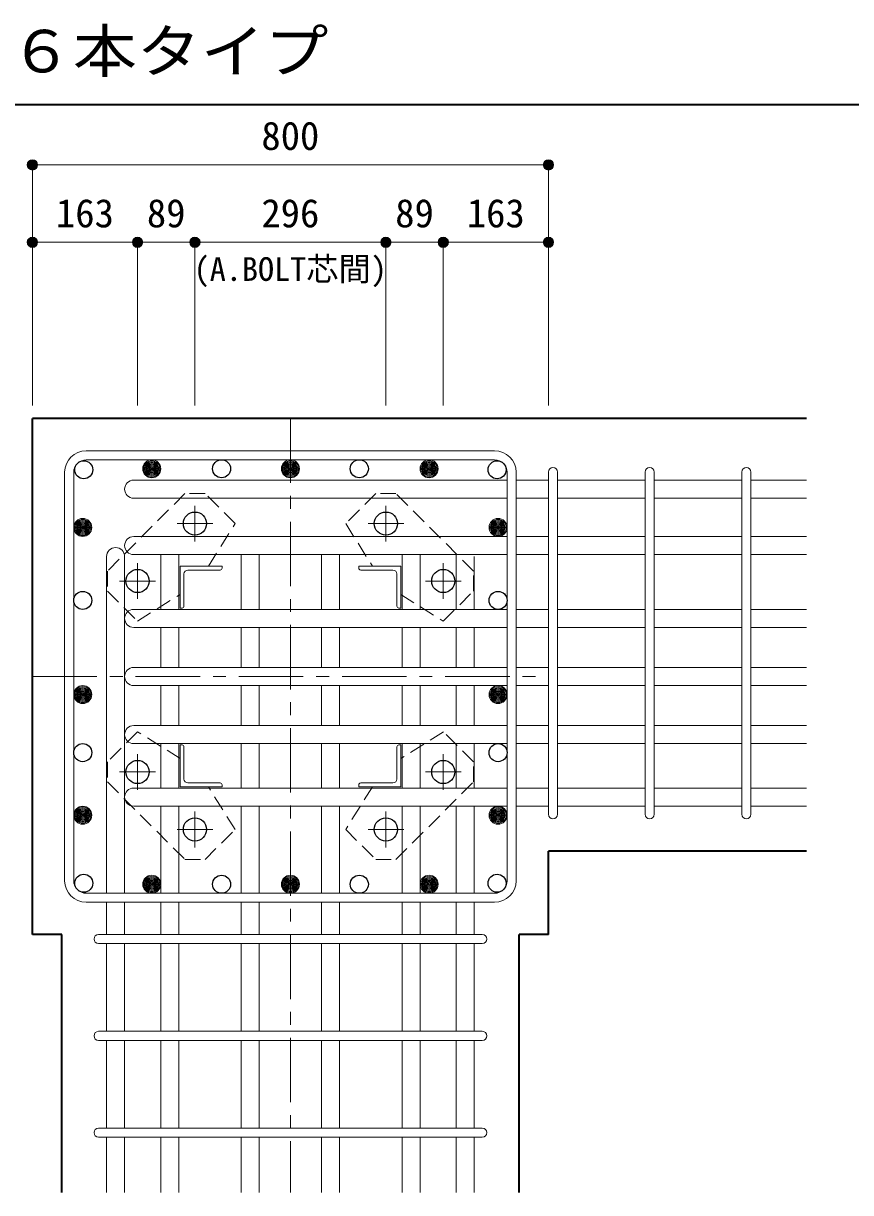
# Model space of a CAD drawing. Units: millimetres at full size, sheet at 1:20. Extents: x -3982 to 3969, y -2797 to 2801.
# Drawn here: x 64 to 1347, y -1835 to -22 of the extents above; entities that cross this region are included whole.
import ezdxf
from ezdxf.enums import TextEntityAlignment as Align

# ---------------------------------------------------------------- set-up
doc = ezdxf.new("R2010")
doc.units = ezdxf.units.MM
doc.header["$LTSCALE"] = 20
doc.header["$PDMODE"] = 32
doc.header["$PDSIZE"] = 12
doc.linetypes.add('CHAIN1', pattern=[8, 5, -1, 1, -1])
doc.linetypes.add('DASHED1', pattern=[1.8, 1.2, -0.6])
for name, color, linetype, lineweight in [('6-1_躯体線', 2, 'Continuous', 35), ('6-2_A.Bolt_', 4, 'Continuous', 9), ('6-3_柱型主筋', 4, 'Continuous', 9), ('6-4_フープ', 7, 'Continuous', 18), ('6-5_梁主筋', 7, 'Continuous', 18), ('6-6_S.T.P.', 7, 'Continuous', 18), ('6-7_文字', 7, 'Continuous', 18), ('6-9', 4, 'DASHED1', 9), ('6-D_寸法', 4, 'Continuous', 9), ('F-0_枠', 6, 'Continuous', 40)]:
    doc.layers.add(name, color=color, linetype=linetype, lineweight=lineweight)
doc.styles.add('ＭＳ ゴシック', font='')
doc.styles.get('ＭＳ ゴシック').set_extended_font_data('MS Gothic')

msp = doc.modelspace()

# ---------------------------------------------------------------- linework, layer by layer
at = {"layer": '6-1_躯体線'}
for p, q in [((78.29, -1434.67), (78.29, -634.67)), ((1278.29, -634.67), (78.29, -634.67)), ((878.29, -1434.67), (878.29, -1305.17)), ((1278.29, -1305.17), (878.29, -1305.17)), ((123.79, -1434.67), (78.29, -1434.67)), ((123.79, -1834.67), (123.79, -1434.67)), ((878.29, -1434.67), (832.79, -1434.67)), ((832.79, -1834.67), (832.79, -1434.67))]:
    msp.add_line(p, q, dxfattribs=at)
at = {"layer": '6-2_A.Bolt_', "linetype": 'CHAIN1'}
for p, q in [((330.29, -825.37), (330.29, -769.87)), ((626.29, -825.37), (626.29, -769.87)), ((357.99, -797.67), (302.49, -797.67)), ((598.59, -797.67), (654.09, -797.67)), ((241.29, -914.37), (241.29, -858.87)), ((715.29, -914.37), (715.29, -858.87)), ((268.99, -886.67), (213.49, -886.67)), ((687.59, -886.67), (743.09, -886.67)), ((241.29, -1154.97), (241.29, -1210.47)), ((715.29, -1154.97), (715.29, -1210.47)), ((268.99, -1182.67), (213.49, -1182.67)), ((687.59, -1182.67), (743.09, -1182.67)), ((330.29, -1243.97), (330.29, -1299.47)), ((626.29, -1243.97), (626.29, -1299.47)), ((357.99, -1271.67), (302.49, -1271.67)), ((598.59, -1271.67), (654.09, -1271.67))]:
    msp.add_line(p, q, dxfattribs=at)
at = {"layer": '6-2_A.Bolt_'}
for p, q in [((307.29, -928.67), (307.29, -863.67)), ((372.29, -863.67), (307.29, -863.67)), ((369.29, -869.67), (319.29, -869.67)), ((372.29, -863.67), (372.29, -866.67)), ((584.29, -863.67), (584.29, -866.67)), ((584.29, -863.67), (649.29, -863.67)), ((587.29, -869.67), (637.29, -869.67)), ((649.29, -928.67), (649.29, -863.67)), ((313.29, -925.67), (313.29, -875.67)), ((643.29, -925.67), (643.29, -875.67)), ((307.29, -928.67), (310.29, -928.67)), ((649.29, -928.67), (646.29, -928.67)), ((307.29, -1140.67), (310.29, -1140.67)), ((307.29, -1140.67), (307.29, -1205.67)), ((649.29, -1140.67), (646.29, -1140.67)), ((649.29, -1140.67), (649.29, -1205.67)), ((313.29, -1143.67), (313.29, -1193.67)), ((643.29, -1143.67), (643.29, -1193.67)), ((372.29, -1205.67), (307.29, -1205.67)), ((369.29, -1199.67), (319.29, -1199.67)), ((372.29, -1205.67), (372.29, -1202.67)), ((584.29, -1205.67), (584.29, -1202.67)), ((584.29, -1205.67), (649.29, -1205.67)), ((587.29, -1199.67), (637.29, -1199.67))]:
    msp.add_line(p, q, dxfattribs=at)
at = {"layer": '6-2_A.Bolt_', "color": 3, "lineweight": 25}
for centre in [(330.29, -797.67), (626.29, -797.67), (241.29, -886.67), (715.29, -886.67), (241.29, -1182.67), (715.29, -1182.67), (330.29, -1271.67), (626.29, -1271.67)]:
    msp.add_circle(centre, 18, dxfattribs=at)
at = {"layer": '6-2_A.Bolt_'}
for centre, radius, start, end in [((319.29, -875.67), 6, 90, 180), ((369.29, -866.67), 3, 270, 0), ((587.29, -866.67), 3, 180, 270), ((637.29, -875.67), 6, 0, 90), ((310.29, -925.67), 3, 270, 0), ((646.29, -925.67), 3, 180, 270), ((310.29, -1143.67), 3, 0, 90), ((646.29, -1143.67), 3, 90, 180), ((319.29, -1193.67), 6, 180, 270), ((637.29, -1193.67), 6, 270, 0), ((369.29, -1202.67), 3, 0, 90), ((587.29, -1202.67), 3, 90, 180)]:
    msp.add_arc(centre, radius, start, end, dxfattribs=at)
at = {"layer": '6-3_柱型主筋', "color": 3, "lineweight": 25}
for centre in [(157.9, -714.28), (371.49, -712.67), (585.09, -712.67), (798.68, -714.28), (156.29, -916.67), (800.29, -916.67), (156.29, -1152.67), (800.29, -1152.67), (157.9, -1355.06), (798.68, -1355.06), (371.49, -1356.67), (585.09, -1356.67)]:
    msp.add_circle(centre, 14, dxfattribs=at)
at = {"layer": '6-3_柱型主筋'}
for centre, radius in [((263.29, -712.67), 14), ((263.29, -712.67), 12.5), ((263.29, -712.67), 11), ((263.29, -712.67), 9.5), ((263.29, -712.67), 8), ((263.29, -712.67), 6.5), ((478.29, -712.67), 14), ((478.29, -712.67), 12.5), ((478.29, -712.67), 11), ((478.29, -712.67), 9.5), ((478.29, -712.67), 8), ((478.29, -712.67), 6.5), ((693.29, -712.67), 14), ((693.29, -712.67), 12.5), ((693.29, -712.67), 11), ((693.29, -712.67), 9.5), ((693.29, -712.67), 8), ((693.29, -712.67), 6.5), ((263.29, -712.67), 5), ((263.29, -712.67), 3.5), ((263.29, -712.67), 2), ((263.29, -712.67), 0.5), ((478.29, -712.67), 5), ((478.29, -712.67), 3.5), ((478.29, -712.67), 2), ((478.29, -712.67), 0.5), ((693.29, -712.67), 5), ((693.29, -712.67), 3.5), ((693.29, -712.67), 2), ((693.29, -712.67), 0.5), ((156.29, -803.67), 14), ((156.29, -803.67), 12.5), ((156.29, -803.67), 11), ((156.29, -803.67), 9.5), ((156.29, -803.67), 8), ((156.29, -803.67), 6.5), ((800.29, -803.67), 14), ((800.29, -803.67), 12.5), ((800.29, -803.67), 11), ((800.29, -803.67), 9.5), ((800.29, -803.67), 8), ((800.29, -803.67), 6.5), ((156.29, -803.67), 5), ((156.29, -803.67), 3.5), ((156.29, -803.67), 2), ((156.29, -803.67), 0.5), ((800.29, -803.67), 5), ((800.29, -803.67), 3.5), ((800.29, -803.67), 2), ((800.29, -803.67), 0.5), ((156.29, -1062.67), 14), ((156.29, -1062.67), 12.5), ((800.29, -1062.67), 14), ((800.29, -1062.67), 12.5), ((156.29, -1062.67), 11), ((156.29, -1062.67), 9.5), ((156.29, -1062.67), 8), ((156.29, -1062.67), 6.5), ((156.29, -1062.67), 5), ((156.29, -1062.67), 3.5), ((156.29, -1062.67), 2), ((156.29, -1062.67), 0.5), ((800.29, -1062.67), 11), ((800.29, -1062.67), 9.5), ((800.29, -1062.67), 8), ((800.29, -1062.67), 6.5), ((800.29, -1062.67), 5), ((800.29, -1062.67), 3.5), ((800.29, -1062.67), 2), ((800.29, -1062.67), 0.5), ((156.29, -1249.67), 14), ((156.29, -1249.67), 12.5), ((156.29, -1249.67), 11), ((156.29, -1249.67), 9.5), ((156.29, -1249.67), 8), ((156.29, -1249.67), 6.5), ((156.29, -1249.67), 5), ((156.29, -1249.67), 3.5), ((156.29, -1249.67), 2), ((156.29, -1249.67), 0.5), ((800.29, -1249.67), 14), ((800.29, -1249.67), 12.5), ((800.29, -1249.67), 11), ((800.29, -1249.67), 9.5), ((800.29, -1249.67), 8), ((800.29, -1249.67), 6.5), ((800.29, -1249.67), 5), ((800.29, -1249.67), 3.5), ((800.29, -1249.67), 2), ((800.29, -1249.67), 0.5), ((263.29, -1356.67), 14), ((263.29, -1356.67), 12.5), ((263.29, -1356.67), 11), ((263.29, -1356.67), 9.5), ((263.29, -1356.67), 8), ((263.29, -1356.67), 6.5), ((263.29, -1356.67), 5), ((263.29, -1356.67), 3.5), ((263.29, -1356.67), 2), ((263.29, -1356.67), 0.5), ((478.29, -1356.67), 14), ((478.29, -1356.67), 12.5), ((478.29, -1356.67), 11), ((478.29, -1356.67), 9.5), ((478.29, -1356.67), 8), ((478.29, -1356.67), 6.5), ((478.29, -1356.67), 5), ((478.29, -1356.67), 3.5), ((478.29, -1356.67), 2), ((478.29, -1356.67), 0.5), ((693.29, -1356.67), 14), ((693.29, -1356.67), 12.5), ((693.29, -1356.67), 11), ((693.29, -1356.67), 9.5), ((693.29, -1356.67), 8), ((693.29, -1356.67), 6.5), ((693.29, -1356.67), 5), ((693.29, -1356.67), 3.5), ((693.29, -1356.67), 2), ((693.29, -1356.67), 0.5)]:
    msp.add_circle(centre, radius, dxfattribs=at)
at = {"layer": '6-4_フープ'}
for p, q in [((794.79, -684.67), (161.79, -684.67)), ((794.79, -698.67), (161.79, -698.67)), ((128.29, -1351.17), (128.29, -718.17)), ((142.29, -1351.17), (142.29, -718.17)), ((814.29, -1351.17), (814.29, -718.17)), ((828.29, -1351.17), (828.29, -718.17)), ((794.79, -1370.67), (161.79, -1370.67)), ((794.79, -1384.67), (161.79, -1384.67))]:
    msp.add_line(p, q, dxfattribs=at)
for centre, radius, start, end in [((161.79, -718.17), 33.5, 90, 180), ((794.79, -718.17), 33.5, 0, 90), ((161.79, -718.17), 19.5, 90, 180), ((794.79, -718.17), 19.5, 0, 90), ((161.79, -1351.17), 33.5, 180, 270), ((161.79, -1351.17), 19.5, 180, 270), ((794.79, -1351.17), 33.5, 270, 0), ((794.79, -1351.17), 19.5, 270, 0)]:
    msp.add_arc(centre, radius, start, end, dxfattribs=at)
at = {"layer": '6-5_梁主筋'}
for p, q in [((235.29, -730.28), (814.29, -730.28)), ((878.29, -730.28), (828.29, -730.28)), ((1028.29, -730.28), (892.29, -730.28)), ((1178.29, -730.28), (1042.29, -730.28)), ((1278.29, -730.28), (1192.29, -730.28)), ((235.29, -758.28), (814.29, -758.28)), ((878.29, -758.28), (828.29, -758.28)), ((1028.29, -758.28), (892.29, -758.28)), ((1178.29, -758.28), (1042.29, -758.28)), ((1278.29, -758.28), (1192.29, -758.28)), ((235.29, -817.67), (814.29, -817.67)), ((878.29, -817.67), (828.29, -817.67)), ((1028.29, -817.67), (892.29, -817.67)), ((1178.29, -817.67), (1042.29, -817.67)), ((1278.29, -817.67), (1192.29, -817.67)), ((193.29, -848.85), (193.29, -1370.67)), ((221.29, -848.85), (221.29, -1370.67)), ((235.29, -845.67), (814.29, -845.67)), ((277.29, -848.76), (277.29, -930.67)), ((305.29, -848.76), (305.29, -930.67)), ((401.96, -848.76), (401.96, -930.67)), ((429.96, -848.76), (429.96, -930.67)), ((526.62, -848.76), (526.62, -930.67)), ((554.62, -848.76), (554.62, -930.67)), ((651.29, -848.76), (651.29, -930.67)), ((679.29, -848.76), (679.29, -930.67)), ((735.29, -848.76), (735.29, -930.67)), ((763.29, -848.76), (763.29, -930.67)), ((878.29, -845.67), (828.29, -845.67)), ((1028.29, -845.67), (892.29, -845.67)), ((1178.29, -845.67), (1042.29, -845.67)), ((1278.29, -845.67), (1192.29, -845.67)), ((235.29, -930.67), (814.29, -930.67)), ((878.29, -930.67), (828.29, -930.67)), ((1028.29, -930.67), (892.29, -930.67)), ((1178.29, -930.67), (1042.29, -930.67)), ((1278.29, -930.67), (1192.29, -930.67)), ((235.29, -958.67), (814.29, -958.67)), ((277.29, -958.67), (277.29, -1020.67)), ((305.29, -1020.67), (305.29, -958.67)), ((401.96, -1020.67), (401.96, -958.67)), ((429.96, -1020.67), (429.96, -958.67)), ((526.62, -1020.67), (526.62, -958.67)), ((554.62, -1020.67), (554.62, -958.67)), ((651.29, -1020.67), (651.29, -958.67)), ((679.29, -1020.67), (679.29, -958.67)), ((735.29, -1020.67), (735.29, -958.67)), ((763.29, -1020.67), (763.29, -958.67)), ((878.29, -958.67), (828.29, -958.67)), ((1028.29, -958.67), (892.29, -958.67)), ((1178.29, -958.67), (1042.29, -958.67)), ((1278.29, -958.67), (1192.29, -958.67)), ((235.29, -1020.67), (814.29, -1020.67)), ((878.29, -1020.67), (828.29, -1020.67)), ((1028.29, -1020.67), (892.29, -1020.67)), ((1178.29, -1020.67), (1042.29, -1020.67)), ((1278.29, -1020.67), (1192.29, -1020.67)), ((235.29, -1048.67), (814.29, -1048.67)), ((277.29, -1048.67), (277.29, -1110.67)), ((305.29, -1048.67), (305.29, -1110.67)), ((401.96, -1048.67), (401.96, -1110.67)), ((429.96, -1048.67), (429.96, -1110.67)), ((526.62, -1048.67), (526.62, -1110.67)), ((554.62, -1048.67), (554.62, -1110.67)), ((651.29, -1048.67), (651.29, -1110.67)), ((679.29, -1048.67), (679.29, -1110.67)), ((735.29, -1048.67), (735.29, -1110.67)), ((763.29, -1048.67), (763.29, -1110.67)), ((878.29, -1048.67), (828.29, -1048.67)), ((1028.29, -1048.67), (892.29, -1048.67)), ((1178.29, -1048.67), (1042.29, -1048.67)), ((1278.29, -1048.67), (1192.29, -1048.67)), ((235.29, -1110.67), (814.29, -1110.67)), ((878.29, -1110.67), (828.29, -1110.67)), ((1028.29, -1110.67), (892.29, -1110.67)), ((1178.29, -1110.67), (1042.29, -1110.67)), ((1278.29, -1110.67), (1192.29, -1110.67)), ((235.29, -1138.67), (814.29, -1138.67)), ((277.29, -1138.67), (277.29, -1207.67)), ((305.29, -1138.67), (305.29, -1207.67)), ((401.96, -1138.67), (401.96, -1207.67)), ((429.96, -1138.67), (429.96, -1207.67)), ((526.62, -1138.67), (526.62, -1207.67)), ((554.62, -1138.67), (554.62, -1207.67)), ((651.29, -1138.67), (651.29, -1207.67)), ((679.29, -1138.67), (679.29, -1207.67)), ((735.29, -1138.67), (735.29, -1207.67)), ((763.29, -1138.67), (763.29, -1207.67)), ((878.29, -1138.67), (828.29, -1138.67)), ((1028.29, -1138.67), (892.29, -1138.67)), ((1178.29, -1138.67), (1042.29, -1138.67)), ((1278.29, -1138.67), (1192.29, -1138.67)), ((235.29, -1207.67), (814.29, -1207.67)), ((878.29, -1207.67), (828.29, -1207.67)), ((1028.29, -1207.67), (892.29, -1207.67)), ((1178.29, -1207.67), (1042.29, -1207.67)), ((1278.29, -1207.67), (1192.29, -1207.67)), ((235.29, -1235.67), (814.29, -1235.67)), ((277.29, -1235.67), (277.29, -1370.67)), ((305.29, -1235.67), (305.29, -1370.67)), ((401.96, -1235.67), (401.96, -1370.67)), ((429.96, -1235.67), (429.96, -1370.67)), ((526.62, -1235.67), (526.62, -1370.67)), ((554.62, -1235.67), (554.62, -1370.67)), ((651.29, -1235.67), (651.29, -1370.67)), ((679.29, -1235.67), (679.29, -1370.67)), ((735.29, -1235.67), (735.29, -1370.67)), ((763.29, -1235.67), (763.29, -1370.67)), ((878.29, -1235.67), (828.29, -1235.67)), ((1028.29, -1235.67), (892.29, -1235.67)), ((1178.29, -1235.67), (1042.29, -1235.67)), ((1278.29, -1235.67), (1192.29, -1235.67)), ((193.29, -1384.67), (193.29, -1434.67)), ((221.29, -1384.67), (221.29, -1434.67)), ((277.29, -1384.67), (277.29, -1434.67)), ((305.29, -1384.67), (305.29, -1434.67)), ((401.96, -1384.67), (401.96, -1434.67)), ((429.96, -1384.67), (429.96, -1434.67)), ((526.62, -1384.67), (526.62, -1434.67)), ((554.62, -1384.67), (554.62, -1434.67)), ((651.29, -1384.67), (651.29, -1434.67)), ((679.29, -1384.67), (679.29, -1434.67)), ((735.29, -1384.67), (735.29, -1434.67)), ((763.29, -1384.67), (763.29, -1434.67)), ((193.29, -1448.67), (193.29, -1584.67)), ((221.29, -1448.67), (221.29, -1584.67)), ((277.29, -1448.67), (277.29, -1584.67)), ((305.29, -1448.67), (305.29, -1584.67)), ((401.96, -1448.67), (401.96, -1584.67)), ((429.96, -1448.67), (429.96, -1584.67)), ((526.62, -1448.67), (526.62, -1584.67)), ((554.62, -1448.67), (554.62, -1584.67)), ((651.29, -1448.67), (651.29, -1584.67)), ((679.29, -1448.67), (679.29, -1584.67)), ((735.29, -1448.67), (735.29, -1584.67)), ((763.29, -1448.67), (763.29, -1584.67)), ((193.29, -1598.67), (193.29, -1734.67)), ((221.29, -1598.67), (221.29, -1734.67)), ((277.29, -1598.67), (277.29, -1734.67)), ((305.29, -1598.67), (305.29, -1734.67)), ((401.96, -1598.67), (401.96, -1734.67)), ((429.96, -1598.67), (429.96, -1734.67)), ((526.62, -1598.67), (526.62, -1734.67)), ((554.62, -1598.67), (554.62, -1734.67)), ((651.29, -1598.67), (651.29, -1734.67)), ((679.29, -1598.67), (679.29, -1734.67)), ((735.29, -1598.67), (735.29, -1734.67)), ((763.29, -1598.67), (763.29, -1734.67)), ((193.29, -1748.67), (193.29, -1834.67)), ((221.29, -1748.67), (221.29, -1834.67)), ((277.29, -1748.67), (277.29, -1834.67)), ((305.29, -1748.67), (305.29, -1834.67)), ((401.96, -1748.67), (401.96, -1834.67)), ((429.96, -1748.67), (429.96, -1834.67)), ((526.62, -1748.67), (526.62, -1834.67)), ((554.62, -1748.67), (554.62, -1834.67)), ((651.29, -1748.67), (651.29, -1834.67)), ((679.29, -1748.67), (679.29, -1834.67)), ((735.29, -1748.67), (735.29, -1834.67)), ((763.29, -1748.67), (763.29, -1834.67))]:
    msp.add_line(p, q, dxfattribs=at)
for centre, start, end in [((235.29, -744.28), 90, 180), ((235.29, -744.28), 180, 270), ((235.29, -831.67), 90, 180), ((235.29, -831.67), 180, 270), ((207.29, -848.85), 90, 180), ((207.29, -848.85), 0, 90), ((291.29, -848.76), 167.24467, 180), ((291.29, -848.76), 0, 12.75533), ((415.96, -848.76), 167.24467, 180), ((415.96, -848.76), 0, 12.75533), ((540.62, -848.76), 167.24467, 180), ((540.62, -848.76), 0, 12.75533), ((665.29, -848.76), 167.24467, 180), ((665.29, -848.76), 0, 12.75533), ((749.29, -848.76), 167.24467, 180), ((235.29, -944.67), 90, 180), ((235.29, -944.67), 180, 270), ((235.29, -1034.67), 90, 180), ((235.29, -1034.67), 180, 270), ((235.29, -1124.67), 90, 180), ((235.29, -1124.67), 180, 270), ((235.29, -1221.67), 90, 180), ((235.29, -1221.67), 180, 270)]:
    msp.add_arc(centre, 14, start, end, dxfattribs=at)
at = {"layer": '6-6_S.T.P.'}
for p, q in [((878.29, -1248.17), (878.29, -717.78)), ((878.29, -1248.17), (878.29, -718.17)), ((878.29, -1248.17), (878.29, -718.17)), ((878.29, -1248.17), (878.29, -718.17)), ((892.29, -1248.17), (892.29, -717.78)), ((892.29, -1248.17), (892.29, -718.17)), ((892.29, -1248.17), (892.29, -718.17)), ((892.29, -1248.17), (892.29, -718.17)), ((1028.29, -1248.17), (1028.29, -717.78)), ((1042.29, -1248.17), (1042.29, -717.78)), ((1178.29, -1248.17), (1178.29, -717.78)), ((1192.29, -1248.17), (1192.29, -717.78)), ((180.79, -1434.67), (775.4, -1434.67)), ((180.79, -1448.67), (775.4, -1448.67)), ((180.79, -1584.67), (775.4, -1584.67)), ((180.79, -1598.67), (775.4, -1598.67)), ((180.79, -1734.67), (775.4, -1734.67)), ((180.79, -1748.67), (775.4, -1748.67))]:
    msp.add_line(p, q, dxfattribs=at)
for centre, start, end in [((885.29, -717.78), 0, 180), ((885.29, -717.78), 0, 180), ((885.29, -717.78), 0, 180), ((885.29, -717.78), 0, 180), ((1035.29, -717.78), 0, 180), ((1185.29, -717.78), 0, 180), ((885.29, -1248.17), 180, 0), ((885.29, -1248.17), 180, 0), ((885.29, -1248.17), 180, 0), ((885.29, -1248.17), 180, 0), ((1035.29, -1248.17), 180, 0), ((1185.29, -1248.17), 180, 0), ((180.79, -1441.67), 90, 270), ((180.79, -1441.67), 90, 270), ((180.79, -1441.67), 90, 270), ((180.79, -1441.67), 90, 270), ((775.79, -1441.67), 270, 90), ((775.79, -1441.67), 270, 90), ((775.79, -1441.67), 270, 90), ((775.79, -1441.67), 270, 90), ((180.79, -1591.67), 90, 270), ((775.79, -1591.67), 270, 90), ((180.79, -1741.67), 90, 270), ((775.79, -1741.67), 270, 90)]:
    msp.add_arc(centre, 7, start, end, dxfattribs=at)
at = {"layer": '6-9'}
for p, q in [((314.79, -750.97), (194.59, -871.17)), ((345.89, -750.97), (314.79, -750.97)), ((392.59, -797.67), (345.89, -750.97)), ((641.79, -750.97), (610.69, -750.97)), ((761.99, -871.17), (641.79, -750.97)), ((351.16, -863.67), (392.59, -797.67)), ((194.59, -871.17), (194.59, -902.27)), ((761.99, -902.27), (761.99, -871.17)), ((715.29, -948.97), (761.99, -902.27)), ((649.29, -907.54), (715.29, -948.97)), ((241.29, -1120.37), (194.59, -1167.07)), ((307.29, -1161.81), (241.29, -1120.37)), ((194.59, -1167.07), (194.59, -1198.17)), ((761.99, -1198.17), (761.99, -1167.07)), ((194.59, -1198.17), (314.79, -1318.37)), ((605.42, -1205.67), (563.99, -1271.67)), ((641.79, -1318.37), (761.99, -1198.17)), ((563.99, -1271.67), (610.69, -1318.37)), ((314.79, -1318.37), (345.89, -1318.37)), ((610.69, -1318.37), (641.79, -1318.37))]:
    msp.add_line(p, q, dxfattribs=at)
for points in [[(610.69, -750.97), (563.99, -797.57), (605.43, -863.67)], [(194.59, -902.27), (241.19, -948.97), (307.29, -907.53)], [(761.99, -1167.07), (715.39, -1120.37), (649.29, -1161.81)], [(345.89, -1318.37), (392.59, -1271.77), (351.15, -1205.67)]]:
    msp.add_lwpolyline(points, dxfattribs=at)
at = {"layer": '6-D_寸法'}
for p, q in [((878.29, -241.65), (78.29, -241.65)), ((878.29, -241.65), (878.29, -361.65)), ((78.29, -361.65), (241.29, -361.65)), ((241.29, -361.65), (241.29, -614.67)), ((241.29, -361.65), (330.29, -361.65)), ((330.29, -361.65), (330.29, -614.67)), ((330.29, -361.65), (626.29, -361.65)), ((626.29, -361.65), (330.29, -361.65)), ((626.29, -361.65), (626.29, -614.67)), ((626.29, -361.65), (715.29, -361.65)), ((715.29, -361.65), (715.29, -614.67)), ((715.29, -361.65), (878.29, -361.65)), ((878.29, -361.65), (878.29, -614.67))]:
    msp.add_line(p, q, dxfattribs=at)
at = {"layer": '6-D_寸法', "linetype": 'CHAIN1'}
for p, q in [((478.29, -634.67), (478.29, -1834.67)), ((78.29, -1034.67), (878.29, -1034.67))]:
    msp.add_line(p, q, dxfattribs=at)
at = {"layer": '6-D_寸法'}
msp.add_lwpolyline([(78.29, -241.65), (78.29, -361.65), (78.29, -614.67)], dxfattribs=at)
for centre, radius in [((78.29, -241.65), 8), ((78.29, -241.65), 7.2), ((78.29, -241.65), 6.4), ((878.29, -241.65), 8), ((878.29, -241.65), 7.2), ((878.29, -241.65), 6.4), ((78.29, -241.65), 5.6), ((78.29, -241.65), 4.8), ((78.29, -241.65), 4), ((78.29, -241.65), 3.2), ((78.29, -241.65), 2.4), ((78.29, -241.65), 1.6), ((78.29, -241.65), 0.8), ((878.29, -241.65), 5.6), ((878.29, -241.65), 4.8), ((878.29, -241.65), 4), ((878.29, -241.65), 3.2), ((878.29, -241.65), 2.4), ((878.29, -241.65), 1.6), ((878.29, -241.65), 0.8), ((78.29, -361.65), 8), ((78.29, -361.65), 7.2), ((78.29, -361.65), 6.4), ((78.29, -361.65), 5.6), ((78.29, -361.65), 4.8), ((78.29, -361.65), 4), ((78.29, -361.65), 3.2), ((78.29, -361.65), 2.4), ((78.29, -361.65), 1.6), ((78.29, -361.65), 0.8), ((241.29, -361.65), 8), ((241.29, -361.65), 7.2), ((241.29, -361.65), 6.4), ((241.29, -361.65), 5.6), ((241.29, -361.65), 4.8), ((241.29, -361.65), 4), ((241.29, -361.65), 3.2), ((241.29, -361.65), 2.4), ((241.29, -361.65), 1.6), ((241.29, -361.65), 0.8), ((330.29, -361.65), 8), ((330.29, -361.65), 7.2), ((330.29, -361.65), 6.4), ((330.29, -361.65), 5.6), ((330.29, -361.65), 4.8), ((330.29, -361.65), 4), ((330.29, -361.65), 3.2), ((330.29, -361.65), 2.4), ((330.29, -361.65), 1.6), ((330.29, -361.65), 0.8), ((626.29, -361.65), 8), ((626.29, -361.65), 7.2), ((626.29, -361.65), 6.4), ((626.29, -361.65), 5.6), ((626.29, -361.65), 4.8), ((626.29, -361.65), 4), ((626.29, -361.65), 3.2), ((626.29, -361.65), 2.4), ((626.29, -361.65), 1.6), ((626.29, -361.65), 0.8), ((715.29, -361.65), 8), ((715.29, -361.65), 7.2), ((715.29, -361.65), 6.4), ((715.29, -361.65), 5.6), ((715.29, -361.65), 4.8), ((715.29, -361.65), 4), ((715.29, -361.65), 3.2), ((715.29, -361.65), 2.4), ((715.29, -361.65), 1.6), ((715.29, -361.65), 0.8), ((878.29, -361.65), 8), ((878.29, -361.65), 7.2), ((878.29, -361.65), 6.4), ((878.29, -361.65), 5.6), ((878.29, -361.65), 4.8), ((878.29, -361.65), 4), ((878.29, -361.65), 3.2), ((878.29, -361.65), 2.4), ((878.29, -361.65), 1.6), ((878.29, -361.65), 0.8)]:
    msp.add_circle(centre, radius, dxfattribs=at)
at = {"layer": '6-D_寸法', "color": 7}
for p in [(78.29, -241.65), (878.29, -241.65), (78.29, -361.65), (241.29, -361.65), (330.29, -361.65), (626.29, -361.65), (715.29, -361.65), (878.29, -361.65)]:
    msp.add_point(p, dxfattribs=at)
at = {"layer": 'F-0_枠', "color": 2, "lineweight": 35}
msp.add_line((-3981.92, -148.03), (2482.4, -148.03), dxfattribs=at)

# ---------------------------------------------------------------- texts
at = {"layer": '6-7_文字', "color": 2, "style": 'ＭＳ ゴシック', "width": 1.1}
msp.add_text('\u3000\u3000基礎梁主筋\u3000６本タイプ', height=65.98, dxfattribs=at).set_placement((-749.76, -118.03), align=Align.BOTTOM_LEFT)
at = {"layer": '6-D_寸法', "style": 'ＭＳ ゴシック'}
for s, height, p in [('800', 43.99, (433.29, -231.65)), ('163', 43.99, (114.79, -351.65)), ('89', 43.99, (255.79, -351.65)), ('296', 43.99, (433.29, -351.65)), ('89', 43.99, (640.79, -351.65)), ('163', 43.99, (751.79, -351.65)), ('(A.BOLT芯間)', 36.66, (328.29, -432.38))]:
    msp.add_text(s, height=height, dxfattribs=at).set_placement(p, align=Align.BOTTOM_LEFT)

doc.saveas('drawing.dxf')
